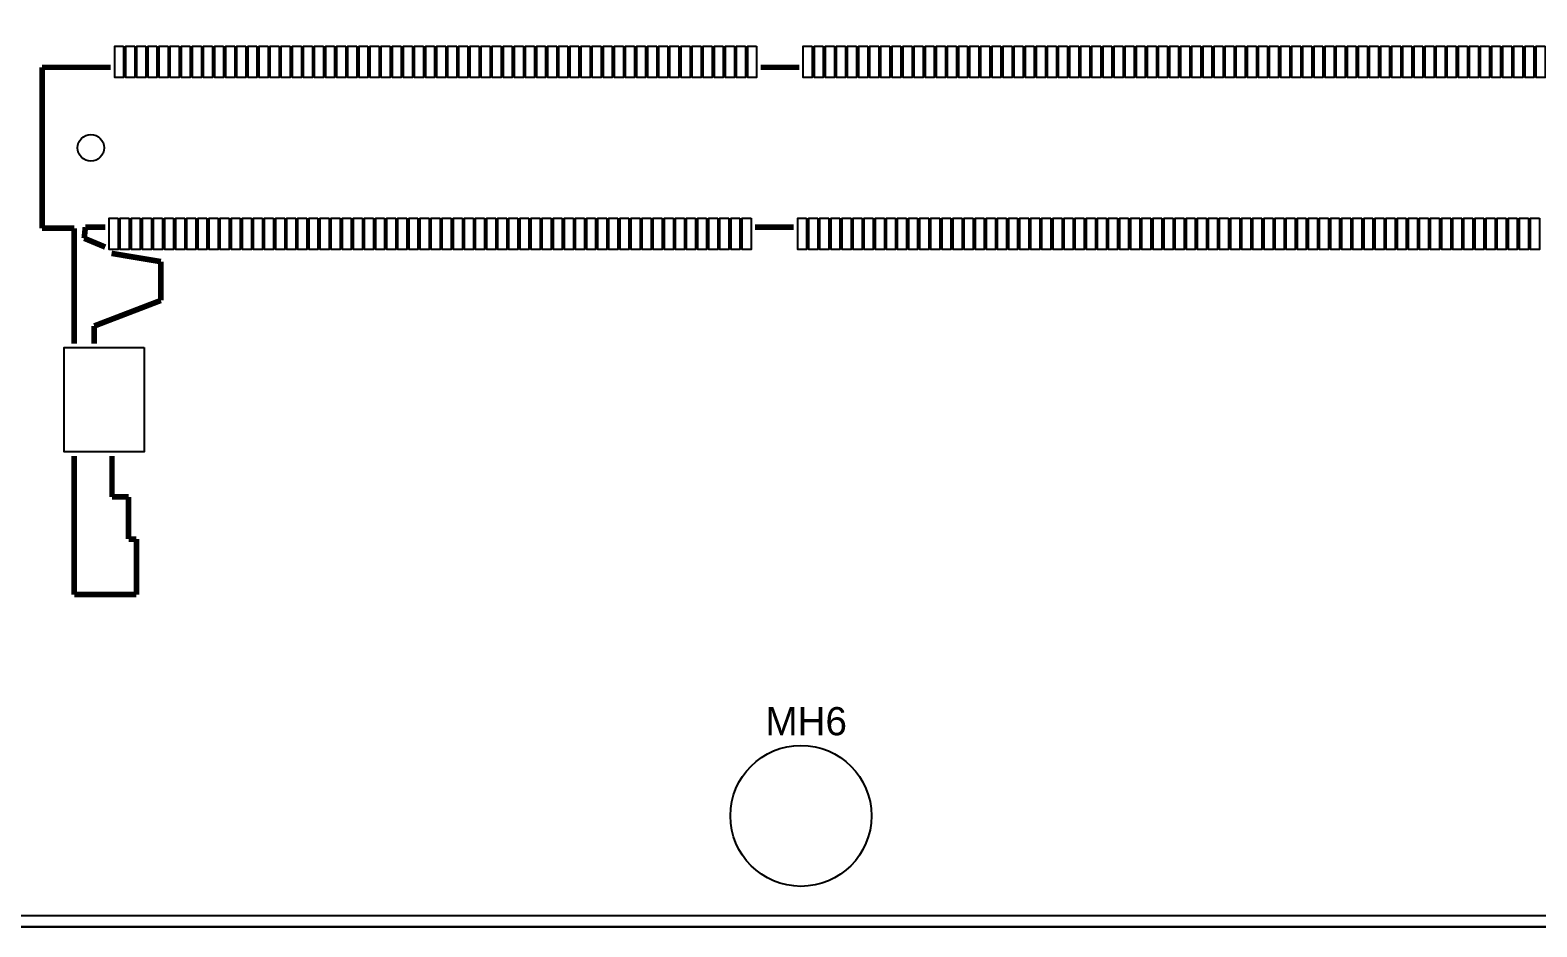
# Model space of a CAD drawing. Extents: x 35 to 236, y 10 to 166.
# Drawn here: x 79 to 146.8, y 10 to 50.4 of the extents above; entities that cross this region are included whole.
import ezdxf

# ---------------------------------------------------------------- set-up
doc = ezdxf.new("R2010")
doc.units = 0
for name, color, linetype in [('BG_OUTLINE', 254, 'CONTINUOUS'), ('PG_SILKSCREEN_TOP', 254, 'CONTINUOUS'), ('PIN_SOLDERMASK_TOP', 85, 'CONTINUOUS'), ('RD_SILKSCREEN_TOP', 142, 'CONTINUOUS'), ('RKI_ALL', 43, 'CONTINUOUS')]:
    doc.layers.add(name, color=color, linetype=linetype)

msp = doc.modelspace()

# ---------------------------------------------------------------- linework, layer by layer
at = {"layer": 'BG_OUTLINE'}
msp.add_lwpolyline([(35, 12), (35, 121.6358, -0.414214), (37.286, 123.9218), (41.2, 123.9218), (41.2, 157.5018), (37.286, 157.5018, -0.414214), (35, 159.7878), (35, 163, -0.414214), (37, 165), (228, 165, -0.414214), (230, 163), (230, 12, -0.414214), (228, 10), (37, 10, -0.414214)], format="xyb", close=True, dxfattribs=at)
for points in [[(228, 10), (37, 10)], [(37, 10), (228, 10)]]:
    msp.add_lwpolyline(points, dxfattribs=at)
at = {"layer": 'PG_SILKSCREEN_TOP', "const_width": 0.254}
for points in [[(82.6228, 48.7144), (79.5291, 48.7144)], [(79.5291, 48.7144), (79.5291, 41.4645)], [(113.6228, 48.7144), (111.8849, 48.7144)], [(79.5291, 41.4645), (80.979, 41.4645)], [(80.979, 41.4645), (80.979, 36.2707)], [(81.429, 41.0144), (81.4791, 41.5146)], [(81.4791, 41.5146), (82.3727, 41.5146)], [(111.635, 41.5146), (113.3728, 41.5146)], [(82.3734, 40.6202), (81.429, 41.0144)], [(84.8784, 39.9647), (82.6584, 40.3355)], [(84.8784, 38.2146), (84.8784, 39.9647)], [(81.8786, 37.064), (84.8784, 38.2146)], [(81.8786, 36.2715), (81.8786, 37.064)], [(80.979, 31.2083), (80.979, 24.9644)], [(82.679, 29.3645), (82.679, 31.2083)], [(83.429, 29.3645), (82.679, 29.3645)], [(83.429, 27.4646), (83.429, 29.3645)], [(83.7791, 27.4646), (83.429, 27.4646)], [(83.7791, 24.9644), (83.7791, 27.4646)], [(80.979, 24.9644), (83.7791, 24.9644)]]:
    msp.add_lwpolyline(points, dxfattribs=at)
at = {"layer": 'PIN_SOLDERMASK_TOP'}
for points in [[(83.2046, 49.6652), (83.2046, 48.2636), (82.803, 48.2636), (82.803, 49.6652)], [(83.7045, 49.6652), (83.7045, 48.2636), (83.3029, 48.2636), (83.3029, 49.6652)], [(84.2044, 49.6652), (84.2044, 48.2636), (83.8028, 48.2636), (83.8028, 49.6652)], [(84.7048, 49.6652), (84.7048, 48.2636), (84.3032, 48.2636), (84.3032, 49.6652)], [(85.2046, 49.6652), (85.2046, 48.2636), (84.803, 48.2636), (84.803, 49.6652)], [(85.7045, 49.6652), (85.7045, 48.2636), (85.3029, 48.2636), (85.3029, 49.6652)], [(86.2044, 49.6652), (86.2044, 48.2636), (85.8028, 48.2636), (85.8028, 49.6652)], [(86.7048, 49.6652), (86.7048, 48.2636), (86.3032, 48.2636), (86.3032, 49.6652)], [(87.2046, 49.6652), (87.2046, 48.2636), (86.803, 48.2636), (86.803, 49.6652)], [(87.7045, 49.6652), (87.7045, 48.2636), (87.3029, 48.2636), (87.3029, 49.6652)], [(88.2044, 49.6652), (88.2044, 48.2636), (87.8028, 48.2636), (87.8028, 49.6652)], [(88.7048, 49.6652), (88.7048, 48.2636), (88.3032, 48.2636), (88.3032, 49.6652)], [(89.2046, 49.6652), (89.2046, 48.2636), (88.803, 48.2636), (88.803, 49.6652)], [(89.7045, 49.6652), (89.7045, 48.2636), (89.3029, 48.2636), (89.3029, 49.6652)], [(90.2044, 49.6652), (90.2044, 48.2636), (89.8028, 48.2636), (89.8028, 49.6652)], [(90.7048, 49.6652), (90.7048, 48.2636), (90.3032, 48.2636), (90.3032, 49.6652)], [(91.2046, 49.6652), (91.2046, 48.2636), (90.803, 48.2636), (90.803, 49.6652)], [(91.7045, 49.6652), (91.7045, 48.2636), (91.3029, 48.2636), (91.3029, 49.6652)], [(92.2046, 49.6652), (92.2046, 48.2636), (91.803, 48.2636), (91.803, 49.6652)], [(92.7048, 49.6652), (92.7048, 48.2636), (92.3032, 48.2636), (92.3032, 49.6652)], [(93.2046, 49.6652), (93.2046, 48.2636), (92.803, 48.2636), (92.803, 49.6652)], [(93.7045, 49.6652), (93.7045, 48.2636), (93.3029, 48.2636), (93.3029, 49.6652)], [(94.2044, 49.6652), (94.2044, 48.2636), (93.8028, 48.2636), (93.8028, 49.6652)], [(94.7047, 49.6652), (94.7047, 48.2636), (94.3031, 48.2636), (94.3031, 49.6652)], [(95.2046, 49.6652), (95.2046, 48.2636), (94.803, 48.2636), (94.803, 49.6652)], [(95.7045, 49.6652), (95.7045, 48.2636), (95.3029, 48.2636), (95.3029, 49.6652)], [(96.2049, 49.6652), (96.2049, 48.2636), (95.8033, 48.2636), (95.8033, 49.6652)], [(96.7045, 49.6652), (96.7045, 48.2636), (96.3029, 48.2636), (96.3029, 49.6652)], [(97.2046, 49.6652), (97.2046, 48.2636), (96.803, 48.2636), (96.803, 49.6652)], [(97.7045, 49.6652), (97.7045, 48.2636), (97.3029, 48.2636), (97.3029, 49.6652)], [(98.2049, 49.6652), (98.2049, 48.2636), (97.8033, 48.2636), (97.8033, 49.6652)], [(98.7047, 49.6652), (98.7047, 48.2636), (98.3031, 48.2636), (98.3031, 49.6652)], [(99.2046, 49.6652), (99.2046, 48.2636), (98.803, 48.2636), (98.803, 49.6652)], [(99.7045, 49.6652), (99.7045, 48.2636), (99.3029, 48.2636), (99.3029, 49.6652)], [(100.2046, 49.6652), (100.2046, 48.2636), (99.803, 48.2636), (99.803, 49.6652)], [(100.7047, 49.6652), (100.7047, 48.2636), (100.3031, 48.2636), (100.3031, 49.6652)], [(101.2046, 49.6652), (101.2046, 48.2636), (100.803, 48.2636), (100.803, 49.6652)], [(101.7045, 49.6652), (101.7045, 48.2636), (101.3029, 48.2636), (101.3029, 49.6652)], [(102.2049, 49.6652), (102.2049, 48.2636), (101.8033, 48.2636), (101.8033, 49.6652)], [(102.7047, 49.6652), (102.7047, 48.2636), (102.3031, 48.2636), (102.3031, 49.6652)], [(103.2046, 49.6652), (103.2046, 48.2636), (102.803, 48.2636), (102.803, 49.6652)], [(103.7045, 49.6652), (103.7045, 48.2636), (103.3029, 48.2636), (103.3029, 49.6652)], [(104.2049, 49.6652), (104.2049, 48.2636), (103.8033, 48.2636), (103.8033, 49.6652)], [(104.7047, 49.6652), (104.7047, 48.2636), (104.3031, 48.2636), (104.3031, 49.6652)], [(105.2046, 49.6652), (105.2046, 48.2636), (104.803, 48.2636), (104.803, 49.6652)], [(105.7045, 49.6652), (105.7045, 48.2636), (105.3029, 48.2636), (105.3029, 49.6652)], [(106.2049, 49.6652), (106.2049, 48.2636), (105.8033, 48.2636), (105.8033, 49.6652)], [(106.7047, 49.6652), (106.7047, 48.2636), (106.3031, 48.2636), (106.3031, 49.6652)], [(107.2046, 49.6652), (107.2046, 48.2636), (106.803, 48.2636), (106.803, 49.6652)], [(107.7045, 49.6652), (107.7045, 48.2636), (107.3029, 48.2636), (107.3029, 49.6652)], [(108.2048, 49.6652), (108.2048, 48.2636), (107.8032, 48.2636), (107.8032, 49.6652)], [(108.7047, 49.6652), (108.7047, 48.2636), (108.3031, 48.2636), (108.3031, 49.6652)], [(109.2046, 49.6652), (109.2046, 48.2636), (108.803, 48.2636), (108.803, 49.6652)], [(109.7045, 49.6652), (109.7045, 48.2636), (109.3029, 48.2636), (109.3029, 49.6652)], [(110.2048, 49.6652), (110.2048, 48.2636), (109.8032, 48.2636), (109.8032, 49.6652)], [(110.7045, 49.6652), (110.7045, 48.2636), (110.3029, 48.2636), (110.3029, 49.6652)], [(111.2046, 49.6652), (111.2046, 48.2636), (110.803, 48.2636), (110.803, 49.6652)], [(111.7045, 49.6652), (111.7045, 48.2636), (111.3029, 48.2636), (111.3029, 49.6652)], [(114.2048, 49.6652), (114.2048, 48.2636), (113.8032, 48.2636), (113.8032, 49.6652)], [(114.7047, 49.6652), (114.7047, 48.2636), (114.3031, 48.2636), (114.3031, 49.6652)], [(115.2046, 49.6652), (115.2046, 48.2636), (114.803, 48.2636), (114.803, 49.6652)], [(115.7045, 49.6652), (115.7045, 48.2636), (115.3029, 48.2636), (115.3029, 49.6652)], [(116.2046, 49.6652), (116.2046, 48.2636), (115.803, 48.2636), (115.803, 49.6652)], [(116.7047, 49.6652), (116.7047, 48.2636), (116.3031, 48.2636), (116.3031, 49.6652)], [(117.2046, 49.6652), (117.2046, 48.2636), (116.803, 48.2636), (116.803, 49.6652)], [(117.7044, 49.6652), (117.7044, 48.2636), (117.3028, 48.2636), (117.3028, 49.6652)], [(118.2046, 49.6652), (118.2046, 48.2636), (117.803, 48.2636), (117.803, 49.6652)], [(118.7047, 49.6652), (118.7047, 48.2636), (118.3031, 48.2636), (118.3031, 49.6652)], [(119.2048, 49.6652), (119.2048, 48.2636), (118.8032, 48.2636), (118.8032, 49.6652)], [(119.7044, 49.6652), (119.7044, 48.2636), (119.3028, 48.2636), (119.3028, 49.6652)], [(120.2048, 49.6652), (120.2048, 48.2636), (119.8032, 48.2636), (119.8032, 49.6652)], [(120.7047, 49.6652), (120.7047, 48.2636), (120.3031, 48.2636), (120.3031, 49.6652)], [(121.2046, 49.6652), (121.2046, 48.2636), (120.803, 48.2636), (120.803, 49.6652)], [(121.7044, 49.6652), (121.7044, 48.2636), (121.3028, 48.2636), (121.3028, 49.6652)], [(122.2048, 49.6652), (122.2048, 48.2636), (121.8032, 48.2636), (121.8032, 49.6652)], [(122.7047, 49.6652), (122.7047, 48.2636), (122.3031, 48.2636), (122.3031, 49.6652)], [(123.2046, 49.6652), (123.2046, 48.2636), (122.803, 48.2636), (122.803, 49.6652)], [(123.7044, 49.6652), (123.7044, 48.2636), (123.3028, 48.2636), (123.3028, 49.6652)], [(124.2048, 49.6652), (124.2048, 48.2636), (123.8032, 48.2636), (123.8032, 49.6652)], [(124.7047, 49.6652), (124.7047, 48.2636), (124.3031, 48.2636), (124.3031, 49.6652)], [(125.2046, 49.6652), (125.2046, 48.2636), (124.803, 48.2636), (124.803, 49.6652)], [(125.7044, 49.6652), (125.7044, 48.2636), (125.3028, 48.2636), (125.3028, 49.6652)], [(126.2046, 49.6652), (126.2046, 48.2636), (125.803, 48.2636), (125.803, 49.6652)], [(126.7044, 49.6652), (126.7044, 48.2636), (126.3028, 48.2636), (126.3028, 49.6652)], [(127.2048, 49.6652), (127.2048, 48.2636), (126.8032, 48.2636), (126.8032, 49.6652)], [(127.7044, 49.6652), (127.7044, 48.2636), (127.3028, 48.2636), (127.3028, 49.6652)], [(128.2048, 49.6652), (128.2048, 48.2636), (127.8032, 48.2636), (127.8032, 49.6652)], [(128.7044, 49.6652), (128.7044, 48.2636), (128.3028, 48.2636), (128.3028, 49.6652)], [(129.2048, 49.6652), (129.2048, 48.2636), (128.8032, 48.2636), (128.8032, 49.6652)], [(129.7044, 49.6652), (129.7044, 48.2636), (129.3028, 48.2636), (129.3028, 49.6652)], [(130.2048, 49.6652), (130.2048, 48.2636), (129.8032, 48.2636), (129.8032, 49.6652)], [(130.7047, 49.6652), (130.7047, 48.2636), (130.3031, 48.2636), (130.3031, 49.6652)], [(131.2045, 49.6652), (131.2045, 48.2636), (130.8029, 48.2636), (130.8029, 49.6652)], [(131.7047, 49.6652), (131.7047, 48.2636), (131.3031, 48.2636), (131.3031, 49.6652)], [(132.2048, 49.6652), (132.2048, 48.2636), (131.8032, 48.2636), (131.8032, 49.6652)], [(132.7049, 49.6652), (132.7049, 48.2636), (132.3033, 48.2636), (132.3033, 49.6652)], [(133.2045, 49.6652), (133.2045, 48.2636), (132.8029, 48.2636), (132.8029, 49.6652)], [(133.7049, 49.6652), (133.7049, 48.2636), (133.3033, 48.2636), (133.3033, 49.6652)], [(134.2045, 49.6652), (134.2045, 48.2636), (133.8029, 48.2636), (133.8029, 49.6652)], [(134.7049, 49.6652), (134.7049, 48.2636), (134.3033, 48.2636), (134.3033, 49.6652)], [(135.2045, 49.6652), (135.2045, 48.2636), (134.8029, 48.2636), (134.8029, 49.6652)], [(135.7049, 49.6652), (135.7049, 48.2636), (135.3033, 48.2636), (135.3033, 49.6652)], [(136.2048, 49.6652), (136.2048, 48.2636), (135.8032, 48.2636), (135.8032, 49.6652)], [(136.7047, 49.6652), (136.7047, 48.2636), (136.3031, 48.2636), (136.3031, 49.6652)], [(137.2048, 49.6652), (137.2048, 48.2636), (136.8032, 48.2636), (136.8032, 49.6652)], [(137.7049, 49.6652), (137.7049, 48.2636), (137.3033, 48.2636), (137.3033, 49.6652)], [(138.2048, 49.6652), (138.2048, 48.2636), (137.8032, 48.2636), (137.8032, 49.6652)], [(138.7049, 49.6652), (138.7049, 48.2636), (138.3033, 48.2636), (138.3033, 49.6652)], [(139.2045, 49.6652), (139.2045, 48.2636), (138.8029, 48.2636), (138.8029, 49.6652)], [(139.7049, 49.6652), (139.7049, 48.2636), (139.3033, 48.2636), (139.3033, 49.6652)], [(140.2048, 49.6652), (140.2048, 48.2636), (139.8032, 48.2636), (139.8032, 49.6652)], [(140.7047, 49.6652), (140.7047, 48.2636), (140.3031, 48.2636), (140.3031, 49.6652)], [(141.2045, 49.6652), (141.2045, 48.2636), (140.8029, 48.2636), (140.8029, 49.6652)], [(141.7049, 49.6652), (141.7049, 48.2636), (141.3033, 48.2636), (141.3033, 49.6652)], [(142.2048, 49.6652), (142.2048, 48.2636), (141.8032, 48.2636), (141.8032, 49.6652)], [(142.7047, 49.6652), (142.7047, 48.2636), (142.3031, 48.2636), (142.3031, 49.6652)], [(143.2048, 49.6652), (143.2048, 48.2636), (142.8032, 48.2636), (142.8032, 49.6652)], [(143.7049, 49.6652), (143.7049, 48.2636), (143.3033, 48.2636), (143.3033, 49.6652)], [(144.2048, 49.6652), (144.2048, 48.2636), (143.8032, 48.2636), (143.8032, 49.6652)], [(144.7046, 49.6652), (144.7046, 48.2636), (144.303, 48.2636), (144.303, 49.6652)], [(145.2045, 49.6652), (145.2045, 48.2636), (144.8029, 48.2636), (144.8029, 49.6652)], [(145.7049, 49.6652), (145.7049, 48.2636), (145.3033, 48.2636), (145.3033, 49.6652)], [(146.2048, 49.6652), (146.2048, 48.2636), (145.8032, 48.2636), (145.8032, 49.6652)], [(146.7046, 49.6652), (146.7046, 48.2636), (146.303, 48.2636), (146.303, 49.6652)], [(147.2048, 49.6652), (147.2048, 48.2636), (146.8032, 48.2636), (146.8032, 49.6652)], [(82.9547, 41.9151), (82.9547, 40.5135), (82.5531, 40.5135), (82.5531, 41.9151)], [(83.4546, 41.9151), (83.4546, 40.5135), (83.053, 40.5135), (83.053, 41.9151)], [(83.9545, 41.9151), (83.9545, 40.5135), (83.5529, 40.5135), (83.5529, 41.9151)], [(84.4548, 41.9151), (84.4548, 40.5135), (84.0532, 40.5135), (84.0532, 41.9151)], [(84.9547, 41.9151), (84.9547, 40.5135), (84.5531, 40.5135), (84.5531, 41.9151)], [(85.4546, 41.9151), (85.4546, 40.5135), (85.053, 40.5135), (85.053, 41.9151)], [(85.9544, 41.9151), (85.9544, 40.5135), (85.5528, 40.5135), (85.5528, 41.9151)], [(86.4546, 41.9151), (86.4546, 40.5135), (86.053, 40.5135), (86.053, 41.9151)], [(86.9547, 41.9151), (86.9547, 40.5135), (86.5531, 40.5135), (86.5531, 41.9151)], [(87.4546, 41.9151), (87.4546, 40.5135), (87.053, 40.5135), (87.053, 41.9151)], [(87.9544, 41.9151), (87.9544, 40.5135), (87.5528, 40.5135), (87.5528, 41.9151)], [(88.4548, 41.9151), (88.4548, 40.5135), (88.0532, 40.5135), (88.0532, 41.9151)], [(88.9547, 41.9151), (88.9547, 40.5135), (88.5531, 40.5135), (88.5531, 41.9151)], [(89.4546, 41.9151), (89.4546, 40.5135), (89.053, 40.5135), (89.053, 41.9151)], [(89.9544, 41.9151), (89.9544, 40.5135), (89.5528, 40.5135), (89.5528, 41.9151)], [(90.4548, 41.9151), (90.4548, 40.5135), (90.0532, 40.5135), (90.0532, 41.9151)], [(90.9547, 41.9151), (90.9547, 40.5135), (90.5531, 40.5135), (90.5531, 41.9151)], [(91.4546, 41.9151), (91.4546, 40.5135), (91.053, 40.5135), (91.053, 41.9151)], [(91.9544, 41.9151), (91.9544, 40.5135), (91.5528, 40.5135), (91.5528, 41.9151)], [(92.4548, 41.9151), (92.4548, 40.5135), (92.0532, 40.5135), (92.0532, 41.9151)], [(92.9547, 41.9151), (92.9547, 40.5135), (92.5531, 40.5135), (92.5531, 41.9151)], [(93.4546, 41.9151), (93.4546, 40.5135), (93.053, 40.5135), (93.053, 41.9151)], [(93.9544, 41.9151), (93.9544, 40.5135), (93.5528, 40.5135), (93.5528, 41.9151)], [(94.4548, 41.9151), (94.4548, 40.5135), (94.0532, 40.5135), (94.0532, 41.9151)], [(94.9547, 41.9151), (94.9547, 40.5135), (94.5531, 40.5135), (94.5531, 41.9151)], [(95.4546, 41.9151), (95.4546, 40.5135), (95.053, 40.5135), (95.053, 41.9151)], [(95.9544, 41.9151), (95.9544, 40.5135), (95.5528, 40.5135), (95.5528, 41.9151)], [(96.4548, 41.9151), (96.4548, 40.5135), (96.0532, 40.5135), (96.0532, 41.9151)], [(96.9544, 41.9151), (96.9544, 40.5135), (96.5528, 40.5135), (96.5528, 41.9151)], [(97.4546, 41.9151), (97.4546, 40.5135), (97.053, 40.5135), (97.053, 41.9151)], [(97.9544, 41.9151), (97.9544, 40.5135), (97.5528, 40.5135), (97.5528, 41.9151)], [(98.4548, 41.9151), (98.4548, 40.5135), (98.0532, 40.5135), (98.0532, 41.9151)], [(98.9547, 41.9151), (98.9547, 40.5135), (98.5531, 40.5135), (98.5531, 41.9151)], [(99.4545, 41.9151), (99.4545, 40.5135), (99.0529, 40.5135), (99.0529, 41.9151)], [(99.9544, 41.9151), (99.9544, 40.5135), (99.5528, 40.5135), (99.5528, 41.9151)], [(100.4545, 41.9151), (100.4545, 40.5135), (100.0529, 40.5135), (100.0529, 41.9151)], [(100.9547, 41.9151), (100.9547, 40.5135), (100.5531, 40.5135), (100.5531, 41.9151)], [(101.4545, 41.9151), (101.4545, 40.5135), (101.0529, 40.5135), (101.0529, 41.9151)], [(101.9544, 41.9151), (101.9544, 40.5135), (101.5528, 40.5135), (101.5528, 41.9151)], [(102.4548, 41.9151), (102.4548, 40.5135), (102.0532, 40.5135), (102.0532, 41.9151)], [(102.9547, 41.9151), (102.9547, 40.5135), (102.5531, 40.5135), (102.5531, 41.9151)], [(103.4545, 41.9151), (103.4545, 40.5135), (103.0529, 40.5135), (103.0529, 41.9151)], [(103.9544, 41.9151), (103.9544, 40.5135), (103.5528, 40.5135), (103.5528, 41.9151)], [(104.4548, 41.9151), (104.4548, 40.5135), (104.0532, 40.5135), (104.0532, 41.9151)], [(104.9547, 41.9151), (104.9547, 40.5135), (104.5531, 40.5135), (104.5531, 41.9151)], [(105.4545, 41.9151), (105.4545, 40.5135), (105.0529, 40.5135), (105.0529, 41.9151)], [(105.9544, 41.9151), (105.9544, 40.5135), (105.5528, 40.5135), (105.5528, 41.9151)], [(106.4548, 41.9151), (106.4548, 40.5135), (106.0532, 40.5135), (106.0532, 41.9151)], [(106.9547, 41.9151), (106.9547, 40.5135), (106.5531, 40.5135), (106.5531, 41.9151)], [(107.4545, 41.9151), (107.4545, 40.5135), (107.0529, 40.5135), (107.0529, 41.9151)], [(107.9544, 41.9151), (107.9544, 40.5135), (107.5528, 40.5135), (107.5528, 41.9151)], [(108.4548, 41.9151), (108.4548, 40.5135), (108.0532, 40.5135), (108.0532, 41.9151)], [(108.9547, 41.9151), (108.9547, 40.5135), (108.5531, 40.5135), (108.5531, 41.9151)], [(109.4545, 41.9151), (109.4545, 40.5135), (109.0529, 40.5135), (109.0529, 41.9151)], [(109.9544, 41.9151), (109.9544, 40.5135), (109.5528, 40.5135), (109.5528, 41.9151)], [(110.4548, 41.9151), (110.4548, 40.5135), (110.0532, 40.5135), (110.0532, 41.9151)], [(110.9544, 41.9151), (110.9544, 40.5135), (110.5528, 40.5135), (110.5528, 41.9151)], [(111.4545, 41.9151), (111.4545, 40.5135), (111.0529, 40.5135), (111.0529, 41.9151)], [(113.9549, 41.9151), (113.9549, 40.5135), (113.5533, 40.5135), (113.5533, 41.9151)], [(114.4548, 41.9151), (114.4548, 40.5135), (114.0532, 40.5135), (114.0532, 41.9151)], [(114.9546, 41.9151), (114.9546, 40.5135), (114.553, 40.5135), (114.553, 41.9151)], [(115.4548, 41.9151), (115.4548, 40.5135), (115.0532, 40.5135), (115.0532, 41.9151)], [(115.9549, 41.9151), (115.9549, 40.5135), (115.5533, 40.5135), (115.5533, 41.9151)], [(116.4548, 41.9151), (116.4548, 40.5135), (116.0532, 40.5135), (116.0532, 41.9151)], [(116.9546, 41.9151), (116.9546, 40.5135), (116.553, 40.5135), (116.553, 41.9151)], [(117.4545, 41.9151), (117.4545, 40.5135), (117.0529, 40.5135), (117.0529, 41.9151)], [(117.9549, 41.9151), (117.9549, 40.5135), (117.5533, 40.5135), (117.5533, 41.9151)], [(118.4545, 41.9151), (118.4545, 40.5135), (118.0529, 40.5135), (118.0529, 41.9151)], [(118.9549, 41.9151), (118.9549, 40.5135), (118.5533, 40.5135), (118.5533, 41.9151)], [(119.4545, 41.9151), (119.4545, 40.5135), (119.0529, 40.5135), (119.0529, 41.9151)], [(119.9549, 41.9151), (119.9549, 40.5135), (119.5533, 40.5135), (119.5533, 41.9151)], [(120.4548, 41.9151), (120.4548, 40.5135), (120.0532, 40.5135), (120.0532, 41.9151)], [(120.9546, 41.9151), (120.9546, 40.5135), (120.553, 40.5135), (120.553, 41.9151)], [(121.4548, 41.9151), (121.4548, 40.5135), (121.0532, 40.5135), (121.0532, 41.9151)], [(121.9549, 41.9151), (121.9549, 40.5135), (121.5533, 40.5135), (121.5533, 41.9151)], [(122.4548, 41.9151), (122.4548, 40.5135), (122.0532, 40.5135), (122.0532, 41.9151)], [(122.9546, 41.9151), (122.9546, 40.5135), (122.553, 40.5135), (122.553, 41.9151)], [(123.4545, 41.9151), (123.4545, 40.5135), (123.0529, 40.5135), (123.0529, 41.9151)], [(123.9546, 41.9151), (123.9546, 40.5135), (123.553, 40.5135), (123.553, 41.9151)], [(124.4548, 41.9151), (124.4548, 40.5135), (124.0532, 40.5135), (124.0532, 41.9151)], [(124.9546, 41.9151), (124.9546, 40.5135), (124.553, 40.5135), (124.553, 41.9151)], [(125.4545, 41.9151), (125.4545, 40.5135), (125.0529, 40.5135), (125.0529, 41.9151)], [(125.9549, 41.9151), (125.9549, 40.5135), (125.5533, 40.5135), (125.5533, 41.9151)], [(126.4545, 41.9151), (126.4545, 40.5135), (126.0529, 40.5135), (126.0529, 41.9151)], [(126.9549, 41.9151), (126.9549, 40.5135), (126.5533, 40.5135), (126.5533, 41.9151)], [(127.4545, 41.9151), (127.4545, 40.5135), (127.0529, 40.5135), (127.0529, 41.9151)], [(127.9549, 41.9151), (127.9549, 40.5135), (127.5533, 40.5135), (127.5533, 41.9151)], [(128.4545, 41.9151), (128.4545, 40.5135), (128.0529, 40.5135), (128.0529, 41.9151)], [(128.9546, 41.9151), (128.9546, 40.5135), (128.553, 40.5135), (128.553, 41.9151)], [(129.4547, 41.9151), (129.4547, 40.5135), (129.0531, 40.5135), (129.0531, 41.9151)], [(129.9549, 41.9151), (129.9549, 40.5135), (129.5533, 40.5135), (129.5533, 41.9151)], [(130.4547, 41.9151), (130.4547, 40.5135), (130.0531, 40.5135), (130.0531, 41.9151)], [(130.9546, 41.9151), (130.9546, 40.5135), (130.553, 40.5135), (130.553, 41.9151)], [(131.4545, 41.9151), (131.4545, 40.5135), (131.0529, 40.5135), (131.0529, 41.9151)], [(131.9546, 41.9151), (131.9546, 40.5135), (131.553, 40.5135), (131.553, 41.9151)], [(132.4547, 41.9151), (132.4547, 40.5135), (132.0531, 40.5135), (132.0531, 41.9151)], [(132.9546, 41.9151), (132.9546, 40.5135), (132.553, 40.5135), (132.553, 41.9151)], [(133.4545, 41.9151), (133.4545, 40.5135), (133.0529, 40.5135), (133.0529, 41.9151)], [(133.9549, 41.9151), (133.9549, 40.5135), (133.5533, 40.5135), (133.5533, 41.9151)], [(134.4545, 41.9151), (134.4545, 40.5135), (134.0529, 40.5135), (134.0529, 41.9151)], [(134.9549, 41.9151), (134.9549, 40.5135), (134.5533, 40.5135), (134.5533, 41.9151)], [(135.4545, 41.9151), (135.4545, 40.5135), (135.0529, 40.5135), (135.0529, 41.9151)], [(135.9549, 41.9151), (135.9549, 40.5135), (135.5533, 40.5135), (135.5533, 41.9151)], [(136.4545, 41.9151), (136.4545, 40.5135), (136.0529, 40.5135), (136.0529, 41.9151)], [(136.9549, 41.9151), (136.9549, 40.5135), (136.5533, 40.5135), (136.5533, 41.9151)], [(137.4547, 41.9151), (137.4547, 40.5135), (137.0531, 40.5135), (137.0531, 41.9151)], [(137.9549, 41.9151), (137.9549, 40.5135), (137.5533, 40.5135), (137.5533, 41.9151)], [(138.4547, 41.9151), (138.4547, 40.5135), (138.0531, 40.5135), (138.0531, 41.9151)], [(138.9546, 41.9151), (138.9546, 40.5135), (138.553, 40.5135), (138.553, 41.9151)], [(139.4547, 41.9151), (139.4547, 40.5135), (139.0531, 40.5135), (139.0531, 41.9151)], [(139.9548, 41.9151), (139.9548, 40.5135), (139.5532, 40.5135), (139.5532, 41.9151)], [(140.4547, 41.9151), (140.4547, 40.5135), (140.0531, 40.5135), (140.0531, 41.9151)], [(140.9546, 41.9151), (140.9546, 40.5135), (140.553, 40.5135), (140.553, 41.9151)], [(141.4545, 41.9151), (141.4545, 40.5135), (141.0529, 40.5135), (141.0529, 41.9151)], [(141.9548, 41.9151), (141.9548, 40.5135), (141.5532, 40.5135), (141.5532, 41.9151)], [(142.4547, 41.9151), (142.4547, 40.5135), (142.0531, 40.5135), (142.0531, 41.9151)], [(142.9548, 41.9151), (142.9548, 40.5135), (142.5532, 40.5135), (142.5532, 41.9151)], [(143.4545, 41.9151), (143.4545, 40.5135), (143.0529, 40.5135), (143.0529, 41.9151)], [(143.9546, 41.9151), (143.9546, 40.5135), (143.553, 40.5135), (143.553, 41.9151)], [(144.4547, 41.9151), (144.4547, 40.5135), (144.0531, 40.5135), (144.0531, 41.9151)], [(144.9546, 41.9151), (144.9546, 40.5135), (144.553, 40.5135), (144.553, 41.9151)], [(145.4547, 41.9151), (145.4547, 40.5135), (145.0531, 40.5135), (145.0531, 41.9151)], [(145.9548, 41.9151), (145.9548, 40.5135), (145.5532, 40.5135), (145.5532, 41.9151)], [(146.4545, 41.9151), (146.4545, 40.5135), (146.0529, 40.5135), (146.0529, 41.9151)], [(146.9546, 41.9151), (146.9546, 40.5135), (146.553, 40.5135), (146.553, 41.9151)], [(84.13, 36.0904), (84.13, 31.3889), (80.5284, 31.3889), (80.5284, 36.0904)]]:
    msp.add_lwpolyline(points, close=True, dxfattribs=at)
for centre, radius in [((81.7288, 45.0894), 0.6), ((113.7, 15), 3.175)]:
    msp.add_circle(centre, radius, dxfattribs=at)
at = {"layer": 'RKI_ALL'}
msp.add_lwpolyline([(35.5, 121.6358, -0.414214), (37.286, 123.4218), (41.7, 123.4218), (41.7, 158.0018), (37.286, 158.0018, -0.414214), (35.5, 159.7878), (35.5, 163, -0.414214), (37, 164.5), (228, 164.5, -0.414214), (229.5, 163), (229.5, 12, -0.414214), (228, 10.5), (37, 10.5, -0.414214), (35.5, 12)], format="xyb", close=True, dxfattribs=at)

# ---------------------------------------------------------------- texts
at = {"layer": 'RD_SILKSCREEN_TOP', "width": 1.023622}
msp.add_text('MH6', height=1.27, dxfattribs=at).set_placement((112.1, 18.63))

doc.saveas('drawing.dxf')
